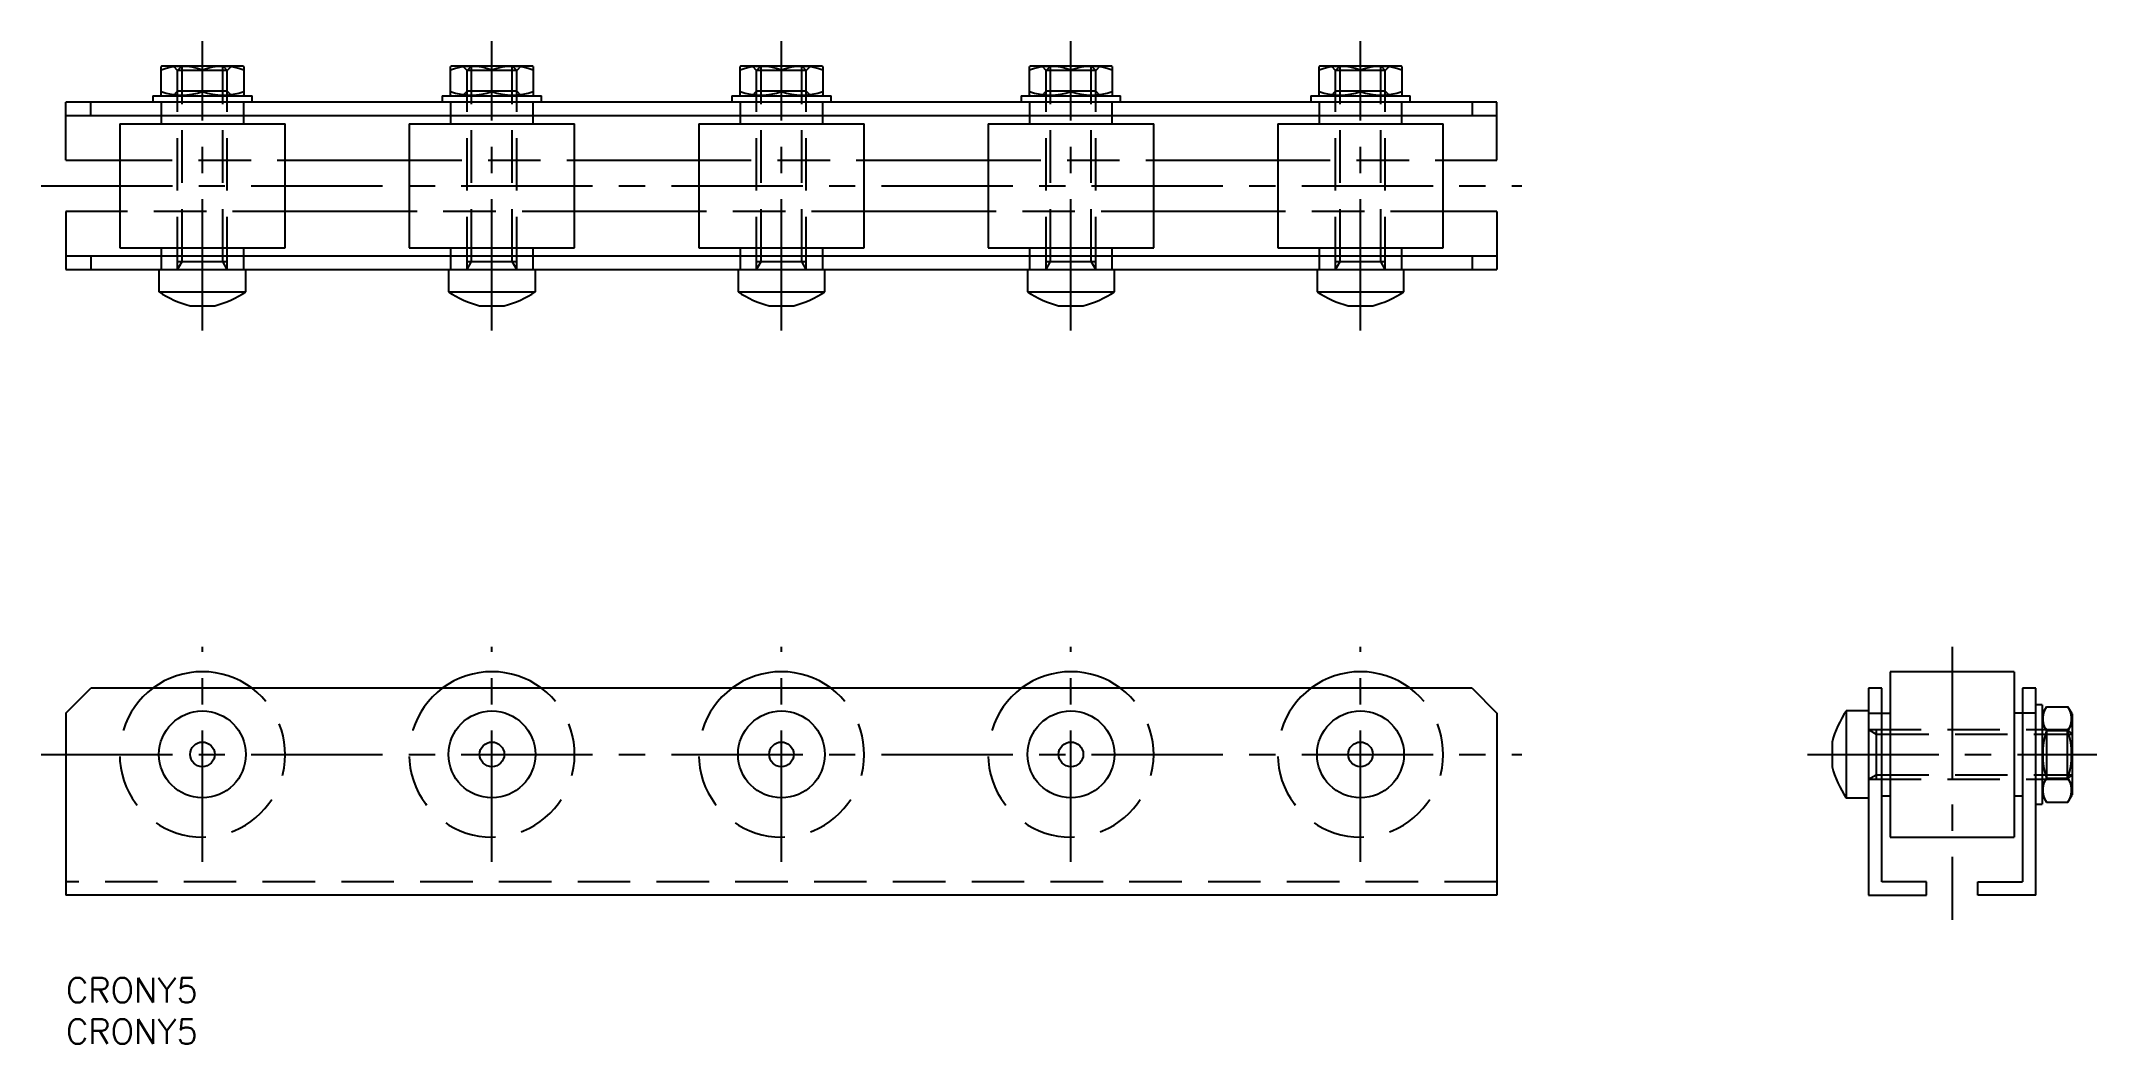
# Model space of a CAD drawing. Extents: x -3 to 246, y -8 to 113.
import ezdxf

# ---------------------------------------------------------------- set-up
doc = ezdxf.new("R2010")
doc.units = 0
doc.header["$LTSCALE"] = 0.5
doc.linetypes.add('CENTER', pattern=[50.8, 31.75, -6.35, 6.35, -6.35])
doc.linetypes.add('DASHED', pattern=[19.05, 12.7, -6.35])
for name, color, linetype in [('MSM_CENTER', 1, 'CENTER'), ('MSM_CONTINUOUS', 7, 'CONTINUOUS'), ('MSM_DASHED', 4, 'DASHED'), ('MSM_PART_NUMBER', 7, 'CONTINUOUS')]:
    doc.layers.add(name, color=color, linetype=linetype)
doc.styles.get("Standard").update_dxf_attribs({"font": 'txt.shx', "height": 3, "bigfont": 'bigfont.shx'})

# ---------------------------------------------------------------- blocks, each defined once
blk = doc.blocks.new('*U28')
at = {"layer": 'MSM_PART_NUMBER'}
blk.add_text('CRONY5', height=3, dxfattribs=at).set_placement((0, -3))
blk = doc.blocks.new('*U29')
at = {"layer": 'MSM_PART_NUMBER'}
blk.add_text('CRONY5', height=3, dxfattribs=at).set_placement((0, -8))

msp = doc.modelspace()

# ---------------------------------------------------------------- linework, layer by layer
at = {"layer": 'MSM_CENTER'}
for p, q in [((16.5, 78.24), (16.5, 113.24)), ((51.5, 78.24), (51.5, 113.24)), ((86.5, 78.24), (86.5, 113.24)), ((121.5, 78.24), (121.5, 113.24)), ((156.5, 78.24), (156.5, 113.24)), ((-3, 95.74), (176, 95.74)), ((16.5, 14), (16.5, 40)), ((51.5, 14), (51.5, 40)), ((86.5, 14), (86.5, 40)), ((121.5, 14), (121.5, 40)), ((156.5, 14), (156.5, 40)), ((228.03, 40), (228.03, 7)), ((-3, 27), (176, 27)), ((210.53, 27), (245.53, 27))]:
    msp.add_line(p, q, dxfattribs=at)
at = {"layer": 'MSM_CONTINUOUS'}
for p, q in [((11.6, 110.24), (11.5, 110.18)), ((11.5, 106.7), (11.5, 110.18)), ((11.6, 110.24), (21.4, 110.24)), ((16.5, 107.14), (16.5, 109.73)), ((21.5, 110.18), (21.4, 110.24)), ((21.5, 110.18), (21.5, 106.7)), ((46.6, 110.24), (46.5, 110.18)), ((46.5, 106.7), (46.5, 110.18)), ((46.6, 110.24), (56.4, 110.24)), ((51.5, 107.14), (51.5, 109.73)), ((56.5, 110.18), (56.4, 110.24)), ((56.5, 110.18), (56.5, 106.7)), ((81.6, 110.24), (81.5, 110.18)), ((81.5, 106.7), (81.5, 110.18)), ((81.6, 110.24), (91.4, 110.24)), ((86.5, 107.14), (86.5, 109.73)), ((91.5, 110.18), (91.4, 110.24)), ((91.5, 110.18), (91.5, 106.7)), ((116.6, 110.24), (116.5, 110.18)), ((116.5, 106.7), (116.5, 110.18)), ((116.6, 110.24), (126.4, 110.24)), ((121.5, 107.14), (121.5, 109.73)), ((126.5, 110.18), (126.4, 110.24)), ((126.5, 110.18), (126.5, 106.7)), ((151.6, 110.24), (151.5, 110.18)), ((151.5, 106.7), (151.5, 110.18)), ((151.6, 110.24), (161.4, 110.24)), ((156.5, 107.14), (156.5, 109.73)), ((161.5, 110.18), (161.4, 110.24)), ((161.5, 110.18), (161.5, 106.7)), ((0, 98.84), (0, 105.84)), ((173, 105.84), (0, 105.84)), ((3, 104.24), (3, 105.84)), ((10.5, 106.64), (10.5, 105.84)), ((10.5, 106.64), (22.5, 106.64)), ((11.5, 106.7), (11.6, 106.64)), ((21.4, 106.64), (21.5, 106.7)), ((22.5, 105.84), (22.5, 106.64)), ((45.5, 106.64), (45.5, 105.84)), ((45.5, 106.64), (57.5, 106.64)), ((46.5, 106.7), (46.6, 106.64)), ((56.4, 106.64), (56.5, 106.7)), ((57.5, 105.84), (57.5, 106.64)), ((80.5, 106.64), (80.5, 105.84)), ((80.5, 106.64), (92.5, 106.64)), ((81.5, 106.7), (81.6, 106.64)), ((91.4, 106.64), (91.5, 106.7)), ((92.5, 105.84), (92.5, 106.64)), ((115.5, 106.64), (115.5, 105.84)), ((115.5, 106.64), (127.5, 106.64)), ((116.5, 106.7), (116.6, 106.64)), ((126.4, 106.64), (126.5, 106.7)), ((127.5, 105.84), (127.5, 106.64)), ((150.5, 106.64), (150.5, 105.84)), ((150.5, 106.64), (162.5, 106.64)), ((151.5, 106.7), (151.6, 106.64)), ((161.4, 106.64), (161.5, 106.7)), ((162.5, 105.84), (162.5, 106.64)), ((170, 105.84), (170, 104.24)), ((173, 98.84), (173, 105.84)), ((0, 104.24), (173, 104.24)), ((6.5, 103.24), (6.5, 88.24)), ((6.5, 103.24), (26.5, 103.24)), ((11.5, 104.24), (11.5, 103.24)), ((21.5, 103.24), (21.5, 104.24)), ((26.5, 88.24), (26.5, 103.24)), ((41.5, 103.24), (41.5, 88.24)), ((41.5, 103.24), (61.5, 103.24)), ((46.5, 104.24), (46.5, 103.24)), ((56.5, 103.24), (56.5, 104.24)), ((61.5, 88.24), (61.5, 103.24)), ((76.5, 103.24), (76.5, 88.24)), ((76.5, 103.24), (96.5, 103.24)), ((81.5, 104.24), (81.5, 103.24)), ((91.5, 103.24), (91.5, 104.24)), ((96.5, 88.24), (96.5, 103.24)), ((111.5, 103.24), (111.5, 88.24)), ((111.5, 103.24), (131.5, 103.24)), ((116.5, 104.24), (116.5, 103.24)), ((126.5, 103.24), (126.5, 104.24)), ((131.5, 88.24), (131.5, 103.24)), ((146.5, 103.24), (146.5, 88.24)), ((146.5, 103.24), (166.5, 103.24)), ((151.5, 104.24), (151.5, 103.24)), ((161.5, 103.24), (161.5, 104.24)), ((166.5, 88.24), (166.5, 103.24)), ((0, 98.84), (6.5, 98.84)), ((26.5, 98.84), (41.5, 98.84)), ((61.5, 98.84), (76.5, 98.84)), ((96.5, 98.84), (111.5, 98.84)), ((131.5, 98.84), (146.5, 98.84)), ((166.5, 98.84), (173, 98.84)), ((0, 92.64), (0, 85.64)), ((6.5, 92.64), (0, 92.64)), ((41.5, 92.64), (26.5, 92.64)), ((76.5, 92.64), (61.5, 92.64)), ((111.5, 92.64), (96.5, 92.64)), ((146.5, 92.64), (131.5, 92.64)), ((173, 92.64), (166.5, 92.64)), ((173, 92.64), (173, 85.64)), ((173, 87.24), (0, 87.24)), ((3, 87.24), (3, 85.64)), ((6.5, 88.24), (26.5, 88.24)), ((11.5, 88.24), (11.5, 87.24)), ((21.5, 87.24), (21.5, 88.24)), ((41.5, 88.24), (61.5, 88.24)), ((46.5, 88.24), (46.5, 87.24)), ((56.5, 87.24), (56.5, 88.24)), ((76.5, 88.24), (96.5, 88.24)), ((81.5, 88.24), (81.5, 87.24)), ((91.5, 87.24), (91.5, 88.24)), ((111.5, 88.24), (131.5, 88.24)), ((116.5, 88.24), (116.5, 87.24)), ((126.5, 87.24), (126.5, 88.24)), ((146.5, 88.24), (166.5, 88.24)), ((151.5, 88.24), (151.5, 87.24)), ((161.5, 87.24), (161.5, 88.24)), ((170, 87.24), (170, 85.64)), ((0, 85.64), (173, 85.64)), ((11.25, 85.64), (11.25, 82.93)), ((21.75, 82.93), (21.75, 85.64)), ((46.25, 85.64), (46.25, 82.93)), ((56.75, 82.93), (56.75, 85.64)), ((81.25, 85.64), (81.25, 82.93)), ((91.75, 82.93), (91.75, 85.64)), ((116.25, 85.64), (116.25, 82.93)), ((126.75, 82.93), (126.75, 85.64)), ((151.25, 85.64), (151.25, 82.93)), ((161.75, 82.93), (161.75, 85.64)), ((11.25, 82.93), (21.75, 82.93)), ((46.25, 82.93), (56.75, 82.93)), ((81.25, 82.93), (91.75, 82.93)), ((116.25, 82.93), (126.75, 82.93)), ((151.25, 82.93), (161.75, 82.93)), ((15.01, 81.24), (17.99, 81.24)), ((50.01, 81.24), (52.99, 81.24)), ((85.01, 81.24), (87.99, 81.24)), ((120.01, 81.24), (122.99, 81.24)), ((155.01, 81.24), (157.99, 81.24)), ((0, 32), (3, 35)), ((170, 35), (3, 35)), ((170, 35), (173, 32)), ((219.53, 35), (217.93, 35)), ((217.93, 35), (217.93, 10)), ((219.53, 11.6), (219.53, 35)), ((220.53, 37), (220.53, 17)), ((235.53, 37), (220.53, 37)), ((235.53, 37), (235.53, 17)), ((236.53, 35), (236.53, 11.6)), ((238.13, 35), (236.53, 35)), ((238.13, 10), (238.13, 35)), ((238.93, 33), (238.13, 33)), ((238.93, 33), (238.93, 21)), ((239.43, 32.77), (238.93, 31.9)), ((239.43, 32.77), (242.02, 32.77)), ((242.53, 31.9), (242.02, 32.77)), ((0, 32), (0, 10)), ((173, 32), (173, 10)), ((215.22, 32.25), (215.22, 21.75)), ((217.93, 32.25), (215.22, 32.25)), ((217.93, 32), (220.53, 32)), ((238.13, 32), (235.53, 32)), ((239.43, 29.89), (242.02, 29.89)), ((242.53, 31.9), (242.53, 22.1)), ((213.53, 28.49), (213.53, 25.51)), ((239.43, 24.11), (242.02, 24.11)), ((215.22, 21.75), (217.93, 21.75)), ((219.53, 22), (220.53, 22)), ((235.53, 22), (236.53, 22)), ((238.13, 21), (238.93, 21)), ((238.93, 22.1), (239.43, 21.23)), ((239.43, 21.23), (242.02, 21.23)), ((242.02, 21.23), (242.53, 22.1)), ((220.53, 17), (235.53, 17)), ((173, 10), (0, 10)), ((217.93, 10), (224.93, 10)), ((224.93, 11.6), (219.53, 11.6)), ((224.93, 10), (224.93, 11.6)), ((231.13, 11.6), (236.53, 11.6)), ((231.13, 10), (231.13, 11.6)), ((238.13, 10), (231.13, 10))]:
    msp.add_line(p, q, dxfattribs=at)
for centre, radius in [((16.5, 27), 5.25), ((51.5, 27), 5.25), ((86.5, 27), 5.25), ((121.5, 27), 5.25), ((156.5, 27), 5.25), ((16.5, 27), 1.49), ((51.5, 27), 1.49), ((86.5, 27), 1.49), ((121.5, 27), 1.49), ((156.5, 27), 1.49)]:
    msp.add_circle(centre, radius, dxfattribs=at)
for centre, radius, start, end in [((14, 102.81), 7.37, 70.1592, 109.8408), ((19, 102.81), 7.37, 70.1592, 109.8408), ((49, 102.81), 7.37, 70.1592, 109.8408), ((54, 102.81), 7.37, 70.1592, 109.8408), ((84, 102.81), 7.37, 70.1592, 109.8408), ((89, 102.81), 7.37, 70.1592, 109.8408), ((119, 102.81), 7.37, 70.1592, 109.8408), ((124, 102.81), 7.37, 70.1592, 109.8408), ((154, 102.81), 7.37, 70.1592, 109.8408), ((159, 102.81), 7.37, 70.1592, 109.8408), ((14, 114.07), 7.37, 250.1592, 289.8408), ((19, 114.07), 7.37, 250.1592, 289.8408), ((49, 114.07), 7.37, 250.1592, 289.8408), ((54, 114.07), 7.37, 250.1592, 289.8408), ((84, 114.07), 7.37, 250.1592, 289.8408), ((89, 114.07), 7.37, 250.1592, 289.8408), ((119, 114.07), 7.37, 250.1592, 289.8408), ((124, 114.07), 7.37, 250.1592, 289.8408), ((154, 114.07), 7.37, 250.1592, 289.8408), ((159, 114.07), 7.37, 250.1592, 289.8408), ((18.04, 92.97), 12.12, 235.9445, 255.5214), ((14.96, 92.97), 12.12, 284.4786, 304.0555), ((53.04, 92.97), 12.12, 235.9445, 255.5214), ((49.96, 92.97), 12.12, 284.4786, 304.0555), ((88.04, 92.97), 12.12, 235.9445, 255.5214), ((84.96, 92.97), 12.12, 284.4786, 304.0555), ((123.04, 92.97), 12.12, 235.9445, 255.5214), ((119.96, 92.97), 12.12, 284.4786, 304.0555), ((158.04, 92.97), 12.12, 235.9445, 255.5214), ((154.96, 92.97), 12.12, 284.4786, 304.0555), ((16.5, 27), 10, 53.1301, 126.8699), ((51.5, 27), 10, 53.1301, 126.8699), ((86.5, 27), 10, 53.1301, 126.8699), ((121.5, 27), 10, 53.1301, 126.8699), ((156.5, 27), 10, 53.1301, 126.8699), ((241.54, 31.33), 2.56, 154.3574, 214.3573), ((239.91, 31.33), 2.56, 325.6427, 25.6426), ((225.26, 25.46), 12.12, 145.9445, 165.5214), ((248.59, 27), 9.61, 162.5124, 197.4876), ((232.86, 27), 9.61, 342.5124, 17.4876), ((225.26, 28.54), 12.12, 194.4786, 214.0555), ((241.54, 22.67), 2.56, 145.6427, 205.6426), ((239.91, 22.67), 2.56, 334.3574, 34.3573)]:
    msp.add_arc(centre, radius, start, end, dxfattribs=at)
at = {"layer": 'MSM_DASHED'}
for p, q in [((12.96, 110.24), (13.5, 109.7)), ((14.04, 110.24), (13.5, 109.7)), ((19.5, 109.7), (13.5, 109.7)), ((13.5, 85.64), (13.5, 109.7)), ((14.04, 86.58), (14.04, 110.24)), ((18.96, 110.24), (19.5, 109.7)), ((18.96, 86.58), (18.96, 110.24)), ((20.04, 110.24), (19.5, 109.7)), ((19.5, 85.64), (19.5, 109.7)), ((47.96, 110.24), (48.5, 109.7)), ((49.04, 110.24), (48.5, 109.7)), ((54.5, 109.7), (48.5, 109.7)), ((48.5, 85.64), (48.5, 109.7)), ((49.04, 86.58), (49.04, 110.24)), ((53.96, 110.24), (54.5, 109.7)), ((53.96, 86.58), (53.96, 110.24)), ((55.04, 110.24), (54.5, 109.7)), ((54.5, 85.64), (54.5, 109.7)), ((82.96, 110.24), (83.5, 109.7)), ((84.04, 110.24), (83.5, 109.7)), ((89.5, 109.7), (83.5, 109.7)), ((83.5, 85.64), (83.5, 109.7)), ((84.04, 86.58), (84.04, 110.24)), ((88.96, 110.24), (89.5, 109.7)), ((88.96, 86.58), (88.96, 110.24)), ((90.04, 110.24), (89.5, 109.7)), ((89.5, 85.64), (89.5, 109.7)), ((117.96, 110.24), (118.5, 109.7)), ((119.04, 110.24), (118.5, 109.7)), ((124.5, 109.7), (118.5, 109.7)), ((118.5, 85.64), (118.5, 109.7)), ((119.04, 86.58), (119.04, 110.24)), ((123.96, 110.24), (124.5, 109.7)), ((123.96, 86.58), (123.96, 110.24)), ((125.04, 110.24), (124.5, 109.7)), ((124.5, 85.64), (124.5, 109.7)), ((152.96, 110.24), (153.5, 109.7)), ((154.04, 110.24), (153.5, 109.7)), ((159.5, 109.7), (153.5, 109.7)), ((153.5, 85.64), (153.5, 109.7)), ((154.04, 86.58), (154.04, 110.24)), ((158.96, 110.24), (159.5, 109.7)), ((158.96, 86.58), (158.96, 110.24)), ((160.04, 110.24), (159.5, 109.7)), ((159.5, 85.64), (159.5, 109.7)), ((12.96, 106.64), (13.5, 107.18)), ((19.5, 107.18), (13.5, 107.18)), ((20.04, 106.64), (19.5, 107.18)), ((47.96, 106.64), (48.5, 107.18)), ((54.5, 107.18), (48.5, 107.18)), ((55.04, 106.64), (54.5, 107.18)), ((82.96, 106.64), (83.5, 107.18)), ((89.5, 107.18), (83.5, 107.18)), ((90.04, 106.64), (89.5, 107.18)), ((117.96, 106.64), (118.5, 107.18)), ((124.5, 107.18), (118.5, 107.18)), ((125.04, 106.64), (124.5, 107.18)), ((152.96, 106.64), (153.5, 107.18)), ((159.5, 107.18), (153.5, 107.18)), ((160.04, 106.64), (159.5, 107.18)), ((11.5, 105.84), (11.5, 104.24)), ((21.5, 104.24), (21.5, 105.84)), ((46.5, 105.84), (46.5, 104.24)), ((56.5, 104.24), (56.5, 105.84)), ((81.5, 105.84), (81.5, 104.24)), ((91.5, 104.24), (91.5, 105.84)), ((116.5, 105.84), (116.5, 104.24)), ((126.5, 104.24), (126.5, 105.84)), ((151.5, 105.84), (151.5, 104.24)), ((161.5, 104.24), (161.5, 105.84)), ((6.5, 98.84), (26.5, 98.84)), ((41.5, 98.84), (61.5, 98.84)), ((76.5, 98.84), (96.5, 98.84)), ((111.5, 98.84), (131.5, 98.84)), ((146.5, 98.84), (166.5, 98.84)), ((26.5, 92.64), (6.5, 92.64)), ((61.5, 92.64), (41.5, 92.64)), ((96.5, 92.64), (76.5, 92.64)), ((131.5, 92.64), (111.5, 92.64)), ((166.5, 92.64), (146.5, 92.64)), ((11.5, 87.24), (11.5, 85.64)), ((21.5, 85.64), (21.5, 87.24)), ((46.5, 87.24), (46.5, 85.64)), ((56.5, 85.64), (56.5, 87.24)), ((81.5, 87.24), (81.5, 85.64)), ((91.5, 85.64), (91.5, 87.24)), ((116.5, 87.24), (116.5, 85.64)), ((126.5, 85.64), (126.5, 87.24)), ((151.5, 87.24), (151.5, 85.64)), ((161.5, 85.64), (161.5, 87.24)), ((13.5, 86.58), (19.5, 86.58)), ((13.5, 85.64), (14.04, 86.58)), ((19.5, 85.64), (18.96, 86.58)), ((48.5, 86.58), (54.5, 86.58)), ((48.5, 85.64), (49.04, 86.58)), ((54.5, 85.64), (53.96, 86.58)), ((83.5, 86.58), (89.5, 86.58)), ((83.5, 85.64), (84.04, 86.58)), ((89.5, 85.64), (88.96, 86.58)), ((118.5, 86.58), (124.5, 86.58)), ((118.5, 85.64), (119.04, 86.58)), ((124.5, 85.64), (123.96, 86.58)), ((153.5, 86.58), (159.5, 86.58)), ((153.5, 85.64), (154.04, 86.58)), ((159.5, 85.64), (158.96, 86.58)), ((217.93, 30), (241.99, 30)), ((217.93, 30), (218.86, 29.46)), ((218.86, 30), (218.86, 24)), ((238.93, 30.54), (239.47, 30)), ((239.47, 24), (239.47, 30)), ((242.53, 30.54), (241.99, 30)), ((241.99, 24), (241.99, 30)), ((242.53, 29.46), (241.99, 30)), ((218.86, 29.46), (242.53, 29.46)), ((217.93, 24), (218.86, 24.54)), ((217.93, 24), (241.99, 24)), ((218.86, 24.54), (242.53, 24.54)), ((238.93, 23.46), (239.47, 24)), ((242.53, 24.54), (241.99, 24)), ((242.53, 23.46), (241.99, 24)), ((173, 11.6), (0, 11.6))]:
    msp.add_line(p, q, dxfattribs=at)
for centre in [(16.5, 27), (51.5, 27), (86.5, 27), (121.5, 27), (156.5, 27)]:
    msp.add_arc(centre, 10, 126.8699, 53.1301, dxfattribs=at)

# ---------------------------------------------------------------- block references
at = {"layer": 'MSM_CONTINUOUS'}
for name in ['*U28', '*U29']:
    msp.add_blockref(name, (0, 0), dxfattribs=at)

doc.saveas('drawing.dxf')
